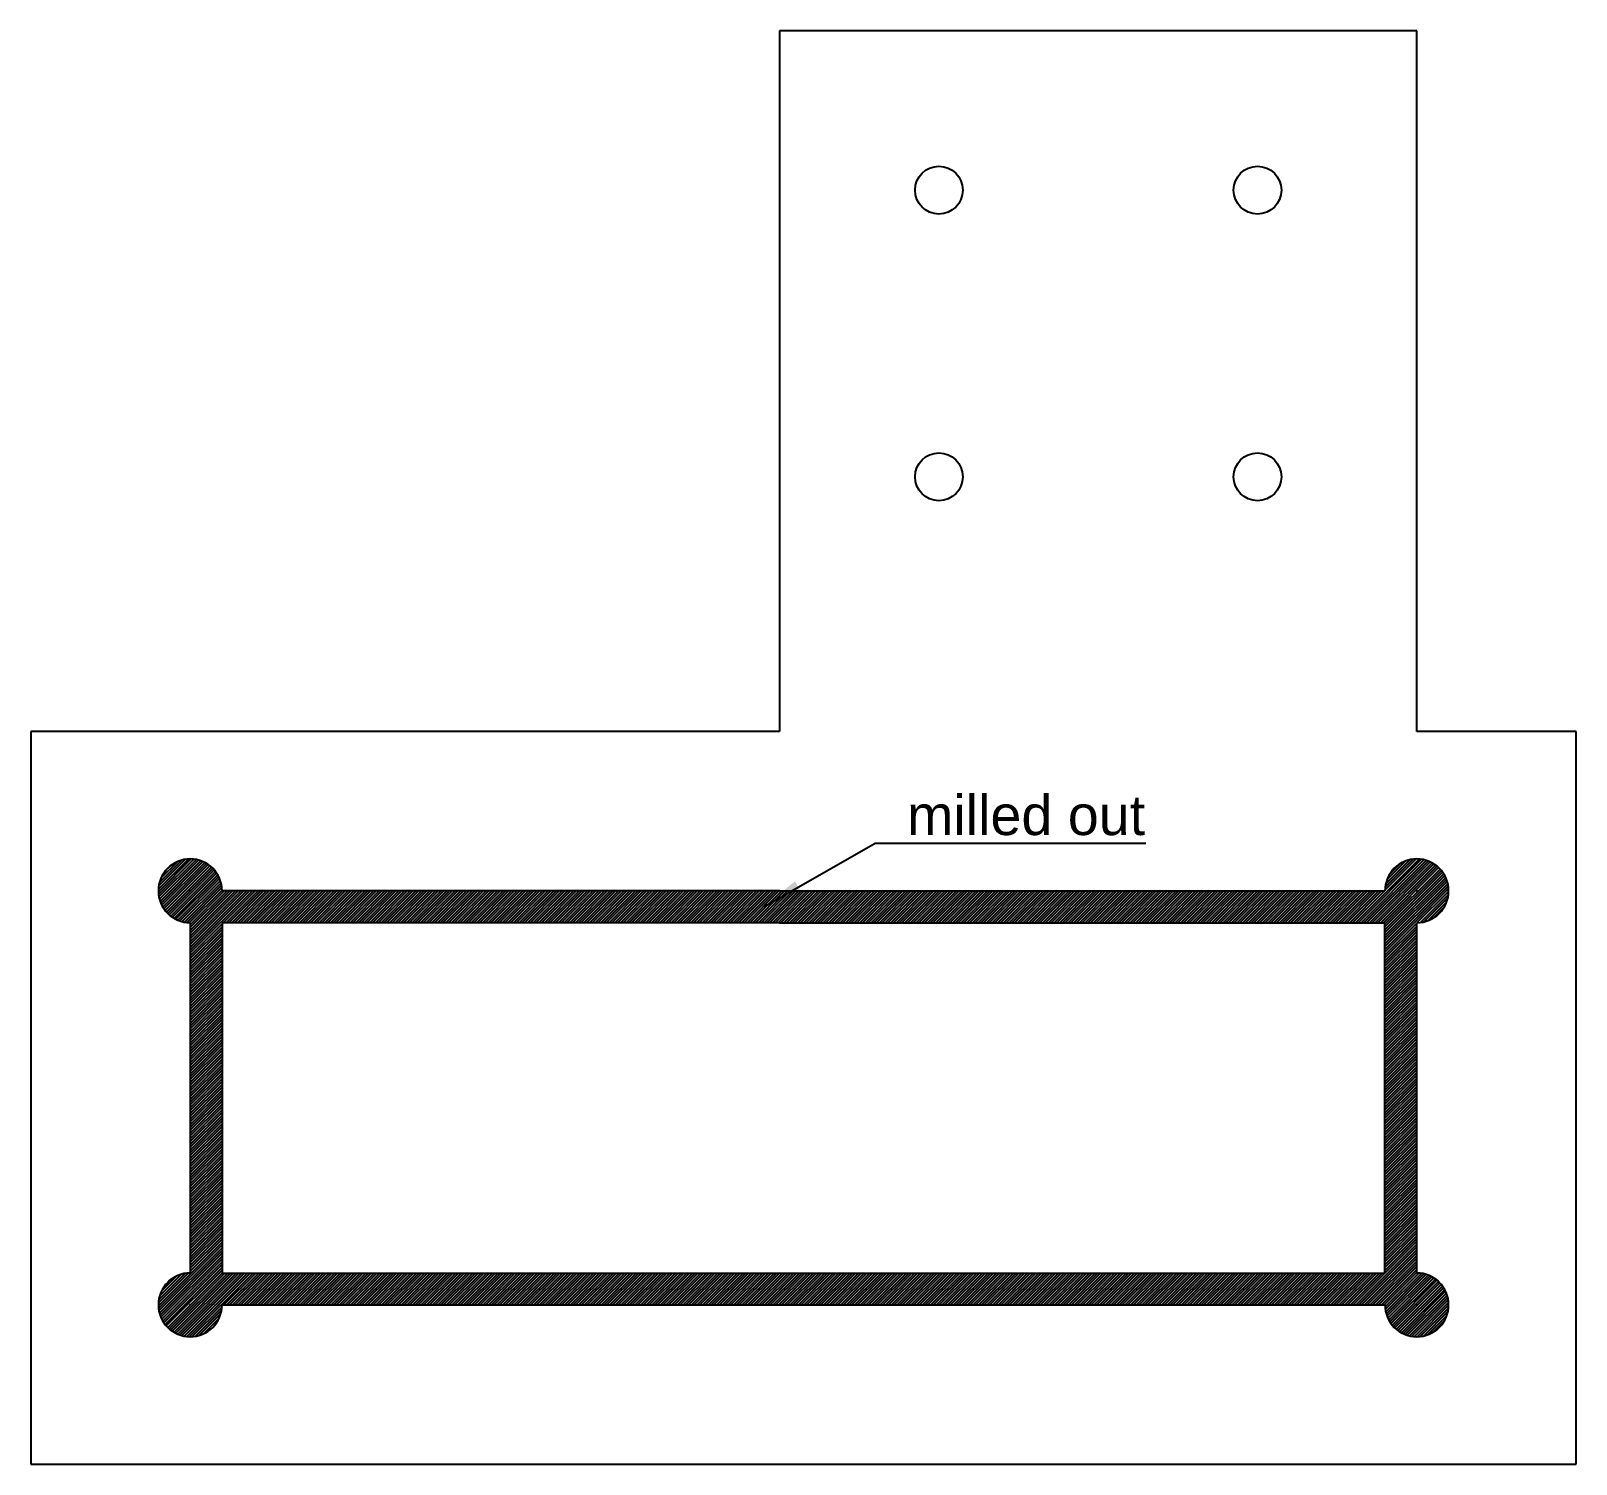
# Model space of a CAD drawing. Header units: millimetres. Extents: x 0 to 97, y 0 to 90.
import ezdxf

# ---------------------------------------------------------------- set-up
doc = ezdxf.new("R2010")
doc.units = ezdxf.units.MM
doc.layers.get('0').update_dxf_attribs({"lineweight": 25, "true_color": 0xffffff})
doc.styles.get("Standard").update_dxf_attribs({"font": ''})
doc.styles.add('textstyle0', font='')
doc.styles.get('Standard').set_extended_font_data('txt')
doc.styles.get('textstyle0').set_extended_font_data('Arial')
doc.dimstyles.get("Standard").update_dxf_attribs({"dimtxt": 2.5, "dimasz": 2.5, "dimexe": 1.25, "dimexo": 0.625, "dimtad": 1, "dimtxsty": 'Standard', "dimcen": 2.5, "dimadec": 0, "dimazin": 0, "dimtfac": 1, "dimtmove": 0, "dimatfit": 3, "dimfxl": 1, "dimarcsym": 0})

msp = doc.modelspace()

# ---------------------------------------------------------------- hatches: boundary and pattern name
h = msp.add_hatch()
h.set_pattern_fill('ACAD_ISO02W100', color=256, scale=0.1, angle=45, style=0)
h.set_pattern_definition([(45, (0, 0), (-0.08838835, 0.08838835), [])])
edge = h.paths.add_edge_path()
edge.add_arc((87, 36), 2, 270, 180)
edge.add_line((85, 36), (47, 36))
edge.add_line((47, 36), (12, 36))
edge.add_arc((10, 36), 2, 0, 270)
edge.add_line((10, 34), (10, 12))
edge.add_arc((10, 10), 2, 90, 0)
edge.add_line((12, 10), (85, 10))
edge.add_arc((87, 10), 2, 180, 90)
edge.add_line((87, 12), (87, 34))
h.paths.add_polyline_path([(12, 12), (85, 12), (85, 34), (47, 34), (12, 34)])

# ---------------------------------------------------------------- linework, layer by layer
for p, q in [((87, 90), (47, 90)), ((47, 90), (47, 46)), ((87, 46), (87, 90)), ((47, 46), (0, 46)), ((0, 46), (0, 0)), ((97, 46), (87, 46)), ((97, 0), (97, 46)), ((47, 36), (12, 36)), ((47, 36), (85, 36)), ((10, 34), (10, 12)), ((47, 34), (12, 34)), ((12, 34), (12, 12)), ((47, 34), (85, 34)), ((85, 12), (85, 34)), ((87, 12), (87, 34)), ((12, 12), (85, 12)), ((12, 10), (85, 10)), ((0, 0), (97, 0)), ((0, 0), (0, 0))]:
    msp.add_line(p, q)
for centre in [(57, 80), (77, 80), (57, 62), (77, 62)]:
    msp.add_circle(centre, 1.5)
for centre, start, end in [((10, 36), 0, 270), ((87, 36), 270, 180), ((10, 10), 90, 0), ((87, 10), 180, 90)]:
    msp.add_arc(centre, 2, start, end)
for p in [(10, 36), (87, 36), (10, 10), (87, 10)]:
    msp.add_point(p)

# ---------------------------------------------------------------- texts
at = {"insert": (55, 42), "char_height": 2.5, "attachment_point": 1, "style": 'textstyle0'}
msp.add_mtext('milled out', dxfattribs=at)

# ---------------------------------------------------------------- leaders
msp.add_leader([(46, 35), (53, 39), (70, 39)], dimstyle='Standard')

doc.saveas('drawing.dxf')
